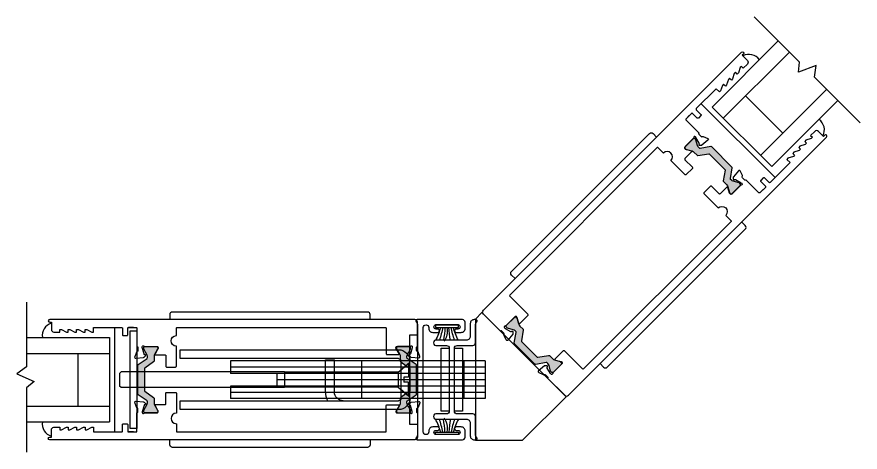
# Model space of a CAD drawing. Extents: x -40 to 95, y -81 to 25.
# Drawn here: x -5.39 to 4.61, y -12.42 to -7.25 of the extents above; entities that cross this region are included whole.
import ezdxf

# ---------------------------------------------------------------- set-up
doc = ezdxf.new("R2010")
doc.units = 0
doc.header["$LTSCALE"] = 0.25
doc.header["$MEASUREMENT"] = 0
doc.layers.get('0').update_dxf_attribs({"linetype": 'CONTINUOUS'})
for name, color, linetype in [('DIM', 7, 'CONTINUOUS'), ('GLASS-VINYL', 7, 'CONTINUOUS'), ('Hardware', 7, 'CONTINUOUS'), ('I-STRUT', 7, 'CONTINUOUS'), ('SEAL', 7, 'CONTINUOUS'), ('VENT', 5, 'CONTINUOUS')]:
    doc.layers.add(name, color=color, linetype=linetype)
doc.styles.get("Standard").update_dxf_attribs({"font": 'simplex.shx'})

# ---------------------------------------------------------------- blocks, each defined once
blk = doc.blocks.new('*U177')
for centre, radius, start, end in [((-0.3033, 1.135), 1.112, 287.4409, 295.93254), ((-0.1898, 1.1882), 1.1598, 280.92561, 288.7507), ((-0.0309, 1.1236), 1.1018, 273.17092, 281.19691), ((-0.0309, -1.1236), 1.1018, 78.80309, 86.82908), ((-0.1898, -1.1882), 1.1598, 71.2493, 79.07439), ((-0.3033, -1.135), 1.112, 64.06746, 72.5591)]:
    blk.add_arc(centre, radius, start, end)
at = {"layer": 'SEAL'}
blk.add_lwpolyline([(0, -0.135), (0, 0.135), (0.03, 0.135), (0.03, -0.135)], close=True, dxfattribs=at)
at = {"layer": 'SEAL', "const_width": 0.015}
blk.add_lwpolyline([(0.03, 0, 0.219791), (0.1961, 0.0342)], format="xyb", dxfattribs=at)
at = {"flags": 9}
for tag, p in [('MANUFACTURER_PART_#', (0, -0.1988)), ('FLEETWOOD_PART_#', (-0.0006, -0.2487))]:
    blk.add_attdef(tag, p, '', height=0.0312, dxfattribs=at)
blk = doc.blocks.new('Yoke Strike Plate')
for points in [[(-0.094, -0.375), (-0.094, 0.375), (0, 0.375), (0, -0.375)], [(0.062, -0.375), (0.062, 0.375), (0.156, 0.375), (0.156, -0.375)]]:
    blk.add_lwpolyline(points, close=True)
blk = doc.blocks.new('3776-Archetype_Lock_Stile')
at = {"layer": 'I-STRUT'}
h = blk.add_hatch(color=256, dxfattribs=at)
h.dxf.hatch_style = 1
h.paths.add_polyline_path([(0.0787, 0.1309, -0.244698), (0.0821, 0.1373), (0.1879, 0.2114, 0.244698), (0.1929, 0.2211), (0.1929, 0.2758, -0.131652), (0.1992, 0.2994), (0.2351, 0.3615, 0.131652), (0.2362, 0.3657), (0.2362, 0.378, 0.414214), (0.2205, 0.3937), (0.0866, 0.3937, 0.414837), (0.0709, 0.378), (0.0709, 0.3657, 0.131652), (0.072, 0.3615), (0.1078, 0.2994, -0.131652), (0.1142, 0.2758), (0.1142, 0.2621, -0.244698), (0.1091, 0.2524), (0.005, 0.1795, 0.244698), (0, 0.1698), (0, -0.1698, 0.244698), (0.005, -0.1795), (0.1091, -0.2524, -0.103471), (0.1124, -0.2559, -0.13774), (0.1142, -0.2621), (0.1142, -0.2758, -0.131652), (0.1078, -0.2994), (0.072, -0.3615, 0.131652), (0.0709, -0.3657), (0.0709, -0.378, 0.414214), (0.0866, -0.3937), (0.2204, -0.3937, 0.414817), (0.2362, -0.378), (0.2362, -0.3657, 0.131652), (0.2351, -0.3615), (0.1992, -0.2994, -0.131652), (0.1929, -0.2758), (0.1929, -0.2211, 0.244698), (0.1879, -0.2114), (0.0821, -0.1373, -0.244698), (0.0787, -0.1309)])
h = blk.add_hatch(color=256, dxfattribs=at)
h.dxf.hatch_style = 1
h.paths.add_polyline_path([(3.305, 0.1698, 0.244698), (3.2999, 0.1795), (3.1958, 0.2524, -0.244698), (3.1908, 0.2621), (3.1908, 0.2758, -0.131652), (3.1971, 0.2994), (3.233, 0.3615, 0.131652), (3.2341, 0.3657), (3.2341, 0.378, 0.414214), (3.2184, 0.3937), (3.0845, 0.3937, 0.414833), (3.0688, 0.378), (3.0688, 0.3657, 0.143191), (3.0701, 0.3612), (3.0704, 0.3607), (3.1057, 0.2994, -0.131652), (3.1121, 0.2758), (3.1121, 0.2211, 0.244698), (3.1171, 0.2114), (3.2229, 0.1373, -0.244698), (3.2262, 0.1309), (3.2262, -0.1309, -0.244698), (3.2229, -0.1373), (3.1171, -0.2114, 0.244698), (3.1121, -0.2211), (3.1121, -0.2758, -0.131652), (3.1057, -0.2994), (3.0704, -0.3607), (3.0696, -0.3621, 0.113585), (3.0688, -0.3657), (3.0688, -0.378, 0.414214), (3.0845, -0.3937), (3.2183, -0.3937, 0.414849), (3.2341, -0.378), (3.2341, -0.3657, 0.131652), (3.233, -0.3615), (3.1971, -0.2994, -0.131652), (3.1908, -0.2758), (3.1908, -0.2621, -0.13774), (3.1925, -0.2559, -0.103471), (3.1958, -0.2524), (3.2999, -0.1795, 0.244698), (3.305, -0.1698)])
for points in [[(3.3575, 0.62), (3.4151, 0.62), (3.3251, 0.62, 0.414214), (3.3151, 0.61), (3.3151, 0.394, 0.414214), (3.3033, 0.3822), (3.3033, 0.3468, 0.359508), (3.3129, 0.3352, -0.263725), (3.3217, 0.3276), (3.3419, 0.2721, -0.548619), (3.3298, 0.2563), (3.2367, 0.2644, -0.176327), (3.2294, 0.2678), (3.215, 0.2821, -0.57735), (3.2186, 0.2953), (3.223, 0.2965, 0.267949), (3.2314, 0.3049), (3.2517, 0.3807, 0.065543), (3.2521, 0.3837), (3.2521, 0.3901, 0.6885), (3.2315, 0.3979, -0.213422), (3.2227, 0.394), (3.0767, 0.394, 0.414214), (3.0649, 0.3822), (3.0649, 0.3735, 0.137872), (3.0666, 0.3673), (3.1001, 0.3076, -0.585524), (3.0934, 0.2956), (2.9829, 0.2956, 0.414214), (2.9729, 0.2856), (2.9729, 0.1605, -0.414214), (2.9629, 0.1505), (2.8579, 0.1505, -0.414214), (2.8479, 0.1605), (2.8479, 0.3975, 1), (2.8479, 0.5225), (2.8479, 0.61, 0.414214), (2.8379, 0.62), (0.3681, 0.62, 0.406968), (0.3581, 0.6096), (0.3581, 0.3072, -0.414214), (0.3481, 0.2972), (0.2127, 0.2972, -0.585524), (0.2061, 0.309), (0.242, 0.3678, 0.137872), (0.2437, 0.3738), (0.2437, 0.3824, 0.414214), (0.2321, 0.394), (0.0797, 0.394, -0.213422), (0.071, 0.3979, 0.6885), (0.0507, 0.3901), (0.0507, 0.3815, 0.065543), (0.0511, 0.3785), (0.0705, 0.3063, 0.267949), (0.0787, 0.2981), (0.0831, 0.2969, -0.57735), (0.0865, 0.2839), (0.0724, 0.2699, -0.176327), (0.0652, 0.2665), (-0.0264, 0.2585, -0.548619), (-0.0383, 0.274), (-0.0383, 0.2741), (-0.0184, 0.3287, -0.263725), (-0.0097, 0.3361, 0.359508), (-0.0003, 0.3475), (-0.0003, 0.3824, 0.414214), (-0.0119, 0.394), (-0.0119, 0.6818, -0.414214), (0.0193, 0.713), (4.3501, 0.713, -1), (4.3501, 0.681), (4.3301, 0.681), (4.3301, 0.596, -0.414214), (4.2991, 0.565), (4.2301, 0.565), (4.2301, 0.595), (4.2101, 0.595), (4.1501, 0.565), (4.1301, 0.565), (4.1301, 0.595), (4.1101, 0.595), (4.0501, 0.565), (4.0301, 0.565), (4.0301, 0.595), (4.0101, 0.595), (3.9501, 0.565), (3.9301, 0.565), (3.9301, 0.595), (3.9101, 0.595), (3.8501, 0.565), (3.8301, 0.565), (3.8301, 0.62), (3.4971, 0.62, 0.414214), (3.4871, 0.61), (3.4871, 0.533, -0.414214), (3.4771, 0.523), (3.4351, 0.523, -0.414214), (3.4251, 0.533), (3.4251, 0.61, 0.414214), (3.4151, 0.62)], [(3.3575, -0.62), (3.4151, -0.62), (3.3251, -0.62, -0.414214), (3.3151, -0.61), (3.3151, -0.394, -0.414214), (3.3033, -0.3822), (3.3033, -0.3468, -0.359508), (3.3129, -0.3352, 0.263725), (3.3217, -0.3276), (3.3419, -0.2721, 0.548619), (3.3298, -0.2563), (3.2367, -0.2644, 0.176327), (3.2294, -0.2678), (3.215, -0.2821, 0.57735), (3.2186, -0.2953), (3.223, -0.2965, -0.267949), (3.2314, -0.3049), (3.2517, -0.3807, -0.065543), (3.2521, -0.3837), (3.2521, -0.3901, -0.6885), (3.2315, -0.3979, 0.213422), (3.2227, -0.394), (3.0767, -0.394, -0.414214), (3.0649, -0.3822), (3.0649, -0.3735, -0.137872), (3.0666, -0.3673), (3.1001, -0.3076, 0.585524), (3.0934, -0.2956), (2.9829, -0.2956, -0.414214), (2.9729, -0.2856), (2.9729, -0.1605, 0.414214), (2.9629, -0.1505), (2.8579, -0.1505, 0.414214), (2.8479, -0.1605), (2.8479, -0.3975, -1), (2.8479, -0.5225), (2.8479, -0.61, -0.414214), (2.8379, -0.62), (0.3681, -0.62, -0.406968), (0.3581, -0.6096), (0.3581, -0.3072, 0.414214), (0.3481, -0.2972), (0.2127, -0.2972, 0.585524), (0.2061, -0.309), (0.242, -0.3678, -0.137872), (0.2437, -0.3738), (0.2437, -0.3824, -0.414214), (0.2321, -0.394), (0.0797, -0.394, 0.213422), (0.071, -0.3979, -0.6885), (0.0507, -0.3901), (0.0507, -0.3815, -0.065543), (0.0511, -0.3785), (0.0705, -0.3063, -0.267949), (0.0787, -0.2981), (0.0831, -0.2969, 0.57735), (0.0865, -0.2839), (0.0724, -0.2699, 0.176327), (0.0652, -0.2665), (-0.0264, -0.2585, 0.548619), (-0.0383, -0.274), (-0.0383, -0.2741), (-0.0184, -0.3287, 0.263725), (-0.0097, -0.3361, -0.359508), (-0.0003, -0.3475), (-0.0003, -0.3824, -0.414214), (-0.0119, -0.394), (-0.0119, -0.6818, 0.414214), (0.0193, -0.713), (4.3501, -0.713, 1), (4.3501, -0.681), (4.3301, -0.681), (4.3301, -0.596, 0.414214), (4.2991, -0.565), (4.2301, -0.565), (4.2301, -0.595), (4.2101, -0.595), (4.1501, -0.565), (4.1301, -0.565), (4.1301, -0.595), (4.1101, -0.595), (4.0501, -0.565), (4.0301, -0.565), (4.0301, -0.595), (4.0101, -0.595), (3.9501, -0.565), (3.9301, -0.565), (3.9301, -0.595), (3.9101, -0.595), (3.8501, -0.565), (3.8301, -0.565), (3.8301, -0.62), (3.4971, -0.62, -0.414214), (3.4871, -0.61), (3.4871, -0.533, 0.414214), (3.4771, -0.523), (3.4351, -0.523, 0.414214), (3.4251, -0.533), (3.4251, -0.61, -0.414214), (3.4151, -0.62)]]:
    blk.add_lwpolyline(points, format="xyb")
for points in [[(0.0787, 0.1309), (0.0787, -0.1309, 0.244698), (0.0821, -0.1373), (0.1879, -0.2114, -0.244698), (0.1929, -0.2211), (0.1929, -0.2758, 0.131652), (0.1992, -0.2994), (0.2351, -0.3615, -0.131652), (0.2362, -0.3657), (0.2362, -0.378, -0.414214), (0.2205, -0.3937), (0.0866, -0.3937, -0.414214), (0.0709, -0.378), (0.0709, -0.3657, -0.131652), (0.072, -0.3615), (0.1078, -0.2994, 0.131652), (0.1142, -0.2758), (0.1142, -0.2621, 0.13774), (0.1124, -0.2559, 0.103471), (0.1091, -0.2524), (0.005, -0.1795, -0.244698), (0, -0.1698), (0, 0.1698, -0.244698), (0.005, 0.1795), (0.1091, 0.2524, 0.244698), (0.1142, 0.2621), (0.1142, 0.2758, 0.131652), (0.1078, 0.2994), (0.072, 0.3615, -0.131652), (0.0709, 0.3657), (0.0709, 0.378, -0.414214), (0.0866, 0.3937), (0.2205, 0.3937, -0.414214), (0.2362, 0.378), (0.2362, 0.3657, -0.131652), (0.2351, 0.3615), (0.1992, 0.2994, 0.131652), (0.1929, 0.2758), (0.1929, 0.2211, -0.244698), (0.1879, 0.2114), (0.0821, 0.1373, 0.244698)], [(3.2262, 0.1309), (3.2262, -0.1309, -0.244698), (3.2229, -0.1373), (3.1171, -0.2114, 0.244698), (3.1121, -0.2211), (3.1121, -0.2758, -0.131652), (3.1057, -0.2994), (3.0699, -0.3615, 0.131652), (3.0688, -0.3657), (3.0688, -0.378, 0.414214), (3.0845, -0.3937), (3.2184, -0.3937, 0.414214), (3.2341, -0.378), (3.2341, -0.3657, 0.131652), (3.233, -0.3615), (3.1971, -0.2994, -0.131652), (3.1908, -0.2758), (3.1908, -0.2621, -0.13774), (3.1925, -0.2559, -0.103471), (3.1958, -0.2524), (3.2999, -0.1795, 0.244698), (3.305, -0.1698), (3.305, 0.1698, 0.244698), (3.2999, 0.1795), (3.1958, 0.2524, -0.244698), (3.1908, 0.2621), (3.1908, 0.2758, -0.131652), (3.1971, 0.2994), (3.233, 0.3615, 0.131652), (3.2341, 0.3657), (3.2341, 0.378, 0.414214), (3.2184, 0.3937), (3.0845, 0.3937, 0.414214), (3.0688, 0.378), (3.0688, 0.3657, 0.131652), (3.0699, 0.3615), (3.1057, 0.2994, -0.131652), (3.1121, 0.2758), (3.1121, 0.2211, 0.244698), (3.1171, 0.2114), (3.2229, 0.1373, -0.244698)]]:
    blk.add_lwpolyline(points, format="xyb", close=True, dxfattribs=at)
blk = doc.blocks.new('Flush_Pull_Archetype')
at = {"layer": 'Hardware'}
for p, q in [((-0.5806, 0.803), (-2.8956, 0.803)), ((-2.9256, 0.773), (-2.9256, 0.713)), ((-0.5506, 0.713), (-0.5506, 0.773))]:
    blk.add_line(p, q, dxfattribs=at)
for centre, start, end in [((-2.8956, 0.773), 90, 180), ((-0.5806, 0.773), 0, 90)]:
    blk.add_arc(centre, 0.03, start, end, dxfattribs=at)
blk = doc.blocks.new('Flush_Pulls_Archetype')
at = {"layer": 'Hardware'}
blk.add_blockref('Flush_Pull_Archetype', (0, 0), dxfattribs=at)
at = {"layer": 'Hardware', "xscale": -1, "rotation": 180}
blk.add_blockref('Flush_Pull_Archetype', (0, 0), dxfattribs=at)
blk = doc.blocks.new('Archetype_Latch_Thermal')
at = {"layer": 'Hardware'}
for p, q in [((2.8031, 0.355), (0.2131, 0.355)), ((2.8031, 0.25), (2.8031, 0.355)), ((-0.8151, 0.225), (2.2044, 0.225)), ((-0.8151, 0.225), (-0.8151, -0.225)), ((-0.5651, -0.225), (-0.5651, 0.225)), ((0.1831, -0.22), (0.1831, 0.22)), ((0.2131, 0.25), (2.8031, 0.25)), ((0.6469, -0.225), (0.6469, 0.225)), ((1.0781, 0.235), (0.9731, 0.235)), ((0.9731, -0.145), (0.9731, 0.235)), ((1.0781, -0.145), (1.0781, 0.235)), ((2.2044, 0.225), (2.2044, 0.075)), ((-0.8151, 0.15), (2.2044, 0.15)), ((0.0956, 0.1925), (0.0956, 0.03)), ((0.2171, 0.0887), (0.0956, 0.1925)), ((-0.8151, 0.075), (2.2044, 0.075)), ((-0.8151, 0), (1.6524, 0)), ((0.0956, 0.03), (0.1486, 0.03)), ((0.1486, 0.03), (0.1486, -0.03)), ((0.2171, 0.0887), (1.5647, 0.0887)), ((0.2171, 0.0887), (0.2171, -0.0887)), ((1.5647, 0.0931), (3.5028, 0.0931)), ((1.5647, 0.0931), (1.5647, -0.093)), ((1.6524, -0.075), (1.6524, 0.075)), ((3.5028, 0.0931), (3.5206, 0.0752)), ((3.5206, 0.0752), (3.5206, -0.0752)), ((-0.8151, -0.075), (2.2044, -0.075)), ((0.0956, -0.1925), (0.0956, -0.03)), ((0.0956, -0.03), (0.1486, -0.03)), ((0.2171, -0.0887), (0.0956, -0.1925)), ((0.2171, -0.0887), (1.5647, -0.0887)), ((1.5647, -0.093), (3.5028, -0.093)), ((2.2044, -0.075), (2.2044, -0.225)), ((3.5028, -0.093), (3.5206, -0.0752)), ((-0.8151, -0.15), (2.2044, -0.15)), ((-0.8151, -0.225), (2.2044, -0.225)), ((2.8031, -0.25), (0.2131, -0.25)), ((2.8031, -0.355), (2.8031, -0.25)), ((0.2131, -0.355), (2.8031, -0.355))]:
    blk.add_line(p, q, dxfattribs=at)
at = {"layer": 'Hardware', "ltscale": 0.5}
for p, q in [((0.0781, 0.2055), (0.1707, 0.125)), ((0.1707, -0.125), (0.0781, -0.2055))]:
    blk.add_line(p, q, dxfattribs=at)
at = {"layer": 'Hardware', "ltscale": 0.3}
blk.add_line((0.2172, 0), (0.8516, 0), dxfattribs=at)
at = {"layer": 'Hardware'}
for points in [[(0.0781, 0.5312), (-0.0119, 0.5312), (-0.0119, -0.5313), (0.0781, -0.5313)], [(3.3151, -0.58), (3.3951, -0.58), (3.3951, 0.58), (3.3151, 0.58)]]:
    blk.add_lwpolyline(points, close=True, dxfattribs=at)
for centre, radius, start, end in [((0.2131, 0.22), 0.135, 90, 180), ((0.2131, 0.22), 0.03, 90, 180), ((0.8681, -0.145), 0.105, 270, 360), ((0.8681, -0.145), 0.21, 330, 360), ((0.2131, -0.22), 0.135, 180, 270), ((0.2131, -0.22), 0.03, 180, 270)]:
    blk.add_arc(centre, radius, start, end, dxfattribs=at)
blk = doc.blocks.new('Thermal_Archetype_Lock_Stile_wHardware')
at = {"xscale": -1}
blk.add_blockref('Flush_Pulls_Archetype', (0.2853, 0), dxfattribs=at)
for name in ['3776-Archetype_Lock_Stile', 'Archetype_Latch_Thermal']:
    blk.add_blockref(name, (0.2853, 0))

msp = doc.modelspace()

# ---------------------------------------------------------------- linework, layer by layer
at = {"color": 5}
msp.add_lwpolyline([(-0.4162, -12.0236), (-0.0552, -12.0236, -0.414214), (-0.0092, -12.0696), (-0.0092, -12.2226, 0.414214), (0.0368, -12.2686), (0.0578, -12.2686, 0.650938), (0.0689, -12.2435, -0.186452), (0.0528, -12.2018), (0.0528, -11.9926, 0.414214), (0.0218, -11.9616), (-0.1662, -11.9616, -0.414214), (-0.1972, -11.9306), (-0.1972, -11.1806, -0.414214), (-0.1662, -11.1496), (0.0218, -11.1496, 0.414214), (0.0528, -11.1186), (0.0528, -10.9094, -0.186452), (0.0689, -10.8677, 0.650938), (0.0578, -10.8426), (0.0368, -10.8426, 0.414214), (-0.0092, -10.8886), (-0.0092, -11.0416, -0.414214), (-0.0552, -11.0876), (-0.4162, -11.0876, 1.000007), (-0.4162, -11.1496), (-0.2902, -11.1496, -0.414214), (-0.2592, -11.1806), (-0.2592, -11.9306, -0.414214), (-0.2902, -11.9616), (-0.4162, -11.9616, 1.000007)], format="xyb", close=True, dxfattribs=at)
at = {"layer": 'DIM'}
msp.add_lwpolyline([(0.0528, -12.2744), (0.6093, -12.2744), (1.1265, -11.7571), (0.1295, -10.7601), (0.0528, -10.8369)], close=True, dxfattribs=at)
at = {"layer": 'GLASS-VINYL', "color": 7}
for p, q in [((3.642, -7.5371), (2.8584, -8.3207)), ((3.7745, -7.6697), (2.9909, -8.4533)), ((3.2561, -8.1881), (3.6981, -8.6301)), ((4.2165, -8.1117), (3.4329, -8.8953)), ((3.6044, -9.1586), (2.7275, -8.2818)), ((4.3491, -8.2442), (3.5655, -9.0278)), ((2.8584, -8.3207), (3.5655, -9.0278)), ((-4.2242, -12.1759), (-4.2242, -10.9359)), ((-5.2737, -11.0556), (-4.2892, -11.0556)), ((-4.2892, -11.0556), (-4.2892, -12.0556)), ((-5.2737, -11.2431), (-4.2892, -11.2431)), ((-4.6642, -11.2431), (-4.6642, -11.8681)), ((-5.2737, -11.8681), (-4.2892, -11.8681)), ((-5.2737, -12.0556), (-4.2892, -12.0556))]:
    msp.add_line(p, q, dxfattribs=at)
at = {"layer": 'GLASS-VINYL'}
for points in [[(4.6137, -8.5089), (4.0721, -7.9672), (4.0932, -7.8269), (3.8844, -7.9064), (3.8953, -7.7905), (3.3559, -7.2511)], [(-5.2717, -10.6363), (-5.2717, -11.4023), (-5.3859, -11.4866), (-5.182, -11.5781), (-5.2717, -11.6523), (-5.2717, -12.4151)]]:
    msp.add_lwpolyline(points, dxfattribs=at)
at = {"layer": 'GLASS-VINYL', "color": 7}
for centre, start, end in [((3.2949, -7.8495), 35.75972, 117.64577), ((4.0367, -8.5913), 332.35423, 54.24028), ((-4.9312, -11.0311), 107.35423, 189.24028), ((-4.9312, -12.0801), 170.75972, 252.64577)]:
    msp.add_arc(centre, 0.1528, start, end, dxfattribs=at)
at = {"layer": 'VENT'}
msp.add_lwpolyline([(-0.4157, -10.9046), (-0.1557, -10.9046, -1), (-0.1557, -10.9546), (-0.1757, -10.9546, 1.000009), (-0.1757, -10.9946), (-0.1167, -10.9946, 0.414214), (-0.0707, -10.9486), (-0.0707, -10.8736, 0.414214), (-0.1017, -10.8426), (-0.6397, -10.8426, 0.650938), (-0.6508, -10.8677, -0.186452), (-0.6347, -10.9094), (-0.6347, -11.5556), (-0.6347, -12.2018, -0.186452), (-0.6508, -12.2435, 0.650938), (-0.6397, -12.2686), (-0.1017, -12.2686, 0.414214), (-0.0707, -12.2376), (-0.0707, -12.1626, 0.414214), (-0.1167, -12.1166), (-0.1757, -12.1166, 1.000009), (-0.1757, -12.1566), (-0.1557, -12.1566, -1), (-0.1557, -12.2066), (-0.4157, -12.2066, -1), (-0.4157, -12.1566), (-0.3957, -12.1566, 1.000009), (-0.3957, -12.1166), (-0.4547, -12.1166, 0.414214), (-0.5007, -12.1626), (-0.5007, -12.1736, -1), (-0.5667, -12.1736), (-0.5667, -10.9376, -1), (-0.5007, -10.9376), (-0.5007, -10.9486, 0.414214), (-0.4547, -10.9946), (-0.3957, -10.9946, 1.000009), (-0.3957, -10.9546), (-0.4157, -10.9546, -1), (-0.4157, -10.9046)], format="xyb", dxfattribs=at)

# ---------------------------------------------------------------- block references
at = {"layer": 'Hardware', "rotation": 224.9999999999999}
msp.add_blockref('Flush_Pulls_Archetype', (0.6364, -11.2502), dxfattribs=at)
at = {"layer": 'Hardware'}
msp.add_blockref('Yoke Strike Plate', (-0.2592, -11.5556), dxfattribs=at)
at = {"layer": 'SEAL', "xscale": -1, "rotation": 90}
msp.add_blockref('*U177', (-0.2857, -10.9046), dxfattribs=at)
at = {"layer": 'SEAL', "rotation": 90}
msp.add_blockref('*U177', (-0.2857, -12.2066), dxfattribs=at)
at = {"layer": 'VENT', "rotation": 44.99999999999999}
msp.add_blockref('3776-Archetype_Lock_Stile', (0.6364, -11.2502), dxfattribs=at)
at = {"layer": 'VENT', "xscale": -1}
msp.add_blockref('Thermal_Archetype_Lock_Stile_wHardware', (-0.3614, -11.5556), dxfattribs=at)

doc.saveas('drawing.dxf')
